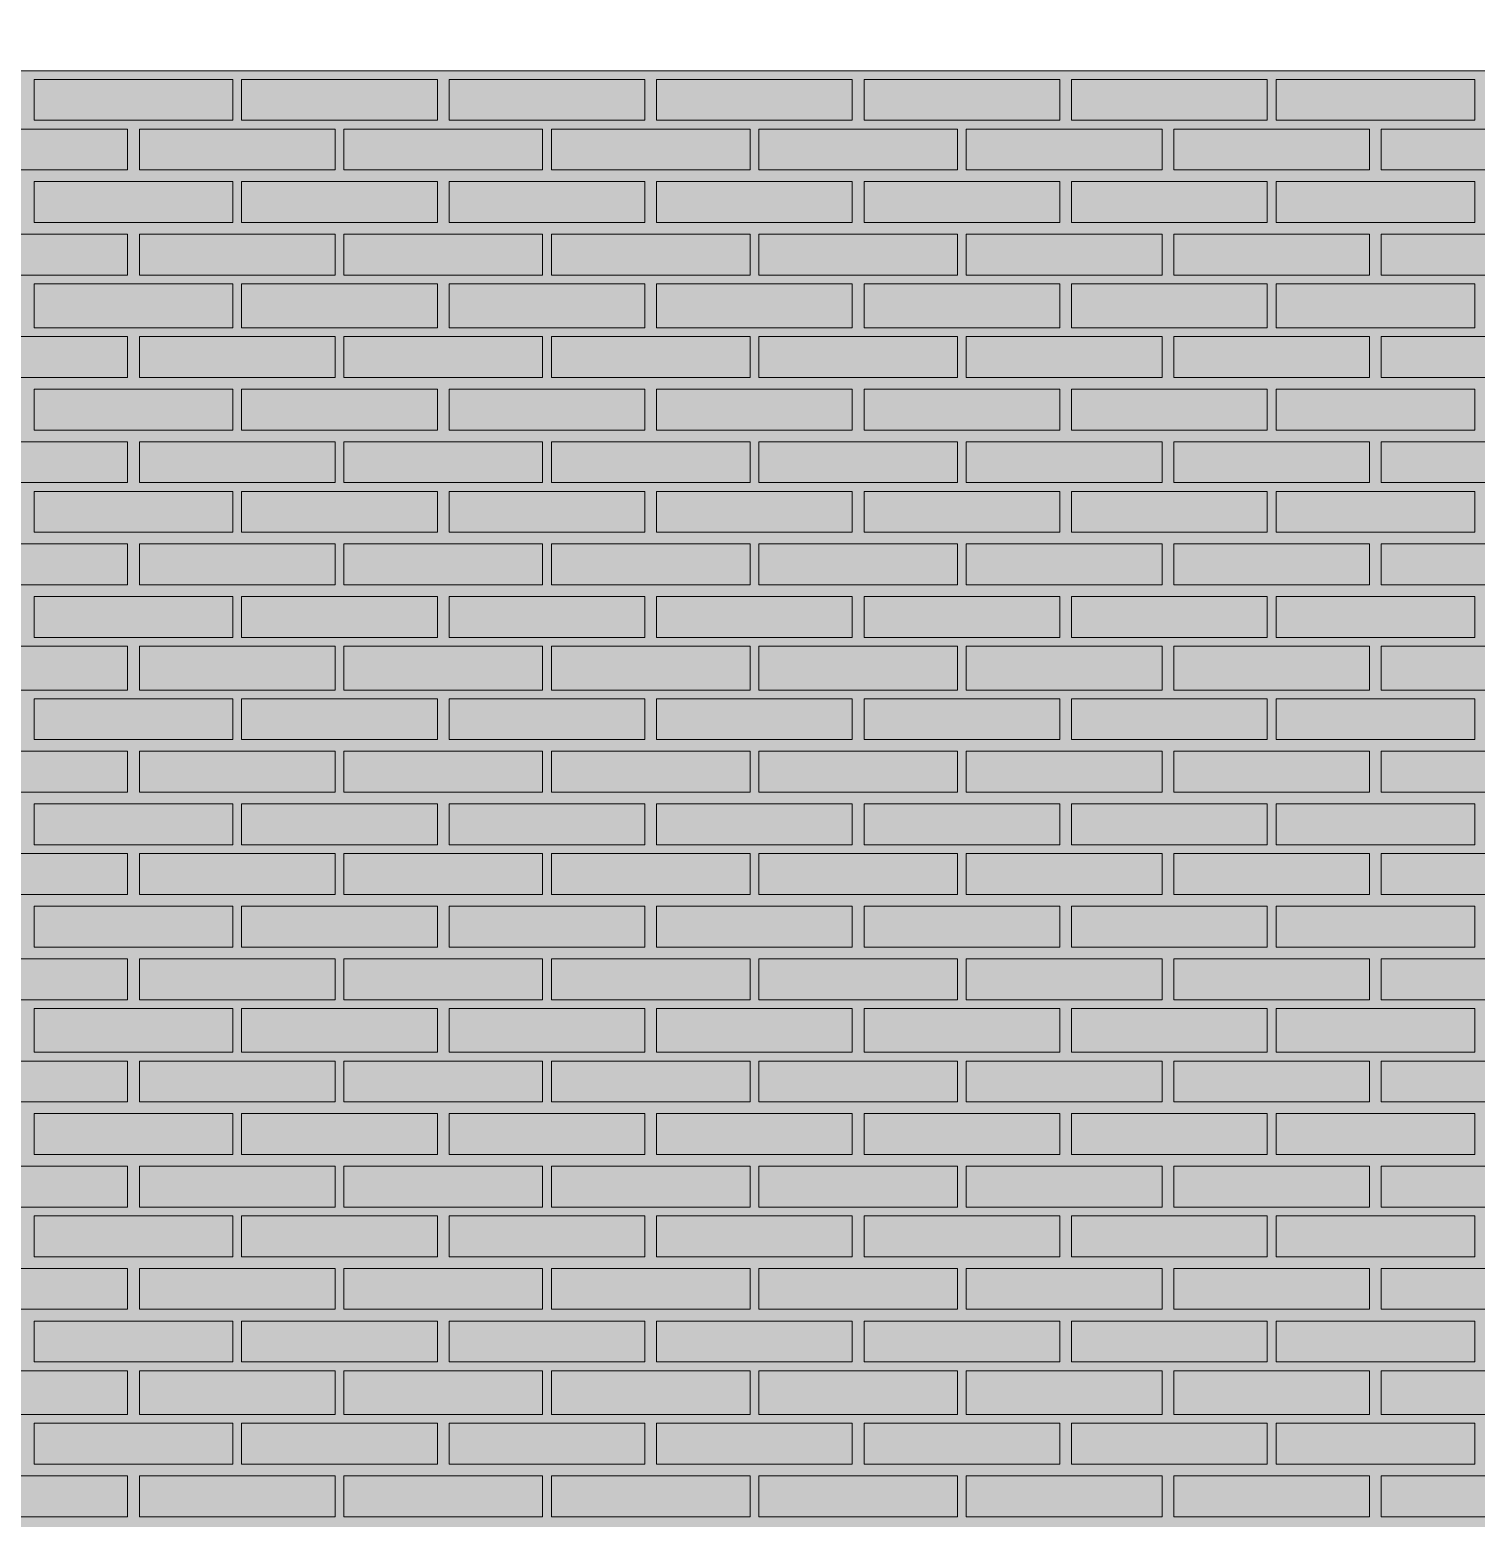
# Model space of a CAD drawing. Header units: millimetres. Extents: x -28928 to 100580, y -22867 to 36490.
# Drawn here: x 2720 to 4815, y 27993 to 30148 of the extents above; entities that cross this region are included whole.
import ezdxf

# ---------------------------------------------------------------- set-up
doc = ezdxf.new("R2010")
doc.units = ezdxf.units.MM
doc.layers.add('PDF _Геометрия', color=7, linetype='Continuous', true_color=0x8f8e8d)
doc.layers.add('PDF _Сплошная заливка', color=7, linetype='Continuous', true_color=0xffffff)

msp = doc.modelspace()

# ---------------------------------------------------------------- hatches: boundary and pattern name
at = {"layer": 'PDF _Сплошная заливка', "true_color": 0xdcd6cf, "transparency": 33554559}
msp.add_hatch(color=254, dxfattribs=at).paths.add_polyline_path([(-18676.6, 16343.4), (-18676.6, 19592.6), (-17276.3, 19592.6), (-17276.3, 16343.4), (19112.6, 16343.4), (19112.6, 30089.1), (-21853.9, 30089.1), (-21853.9, 16343.4), (-21375.9, 16343.4), (-21375.9, 19592.6), (-19277.4, 19592.6), (-19277.4, 16343.4)])

# ---------------------------------------------------------------- linework, layer by layer
at = {"layer": 'PDF _Геометрия', "color": 7, "lineweight": 9}
msp.add_lwpolyline([(82320.3, 30089.1), (82320.3, 30207.6), (82320.3, 30089.1), (-21934.3, 30089.1), (-21934.3, 30207.6), (82320.3, 30207.6)], dxfattribs=at)
at = {"layer": 'PDF _Геометрия', "lineweight": 9}
for points in [[(3014.5, 30076.4), (3014.5, 30017.2), (2726.8, 30017.2), (2726.8, 30076.4)], [(3310.7, 30076.4), (3310.7, 30017.2), (3027.2, 30017.2), (3027.2, 30076.4)], [(3611.1, 30076.4), (3611.1, 30017.2), (3327.6, 30017.2), (3327.6, 30076.4)], [(3911.4, 30076.4), (3911.4, 30017.2), (3628, 30017.2), (3628, 30076.4)], [(4211.8, 30076.4), (4211.8, 30017.2), (3928.4, 30017.2), (3928.4, 30076.4)], [(4512.2, 30076.4), (4512.2, 30017.2), (4228.7, 30017.2), (4228.7, 30076.4)], [(4812.6, 30076.4), (4812.6, 30017.2), (4524.9, 30017.2), (4524.9, 30076.4)], [(2862.2, 29945.3), (2718.4, 29945.3), (2578.7, 29945.3), (2578.7, 30004.5), (2718.4, 30004.5), (2862.2, 30004.5)], [(3162.6, 29945.3), (3018.7, 29945.3), (2879.1, 29945.3), (2879.1, 30004.5), (3018.7, 30004.5), (3162.6, 30004.5)], [(3463, 29945.3), (3319.1, 29945.3), (3175.3, 29945.3), (3175.3, 30004.5), (3319.1, 30004.5), (3463, 30004.5)], [(3763.4, 29945.3), (3619.5, 29945.3), (3475.7, 29945.3), (3475.7, 30004.5), (3619.5, 30004.5), (3763.4, 30004.5)], [(4063.7, 29945.3), (3919.9, 29945.3), (3776.1, 29945.3), (3776.1, 30004.5), (3919.9, 30004.5), (4063.7, 30004.5)], [(4359.9, 29945.3), (4220.3, 29945.3), (4076.4, 29945.3), (4076.4, 30004.5), (4220.3, 30004.5), (4359.9, 30004.5)], [(4660.3, 29945.3), (4520.7, 29945.3), (4376.8, 29945.3), (4376.8, 30004.5), (4520.7, 30004.5), (4660.3, 30004.5)], [(4960.7, 29945.3), (4816.8, 29945.3), (4677.2, 29945.3), (4677.2, 30004.5), (4816.8, 30004.5), (4960.7, 30004.5)], [(3014.5, 29928.4), (3014.5, 29869.1), (2726.8, 29869.1), (2726.8, 29928.4)], [(3310.7, 29928.4), (3310.7, 29869.1), (3027.2, 29869.1), (3027.2, 29928.4)], [(3611.1, 29928.4), (3611.1, 29869.1), (3327.6, 29869.1), (3327.6, 29928.4)], [(3911.4, 29928.4), (3911.4, 29869.1), (3628, 29869.1), (3628, 29928.4)], [(4211.8, 29928.4), (4211.8, 29869.1), (3928.4, 29869.1), (3928.4, 29928.4)], [(4512.2, 29928.4), (4512.2, 29869.1), (4228.7, 29869.1), (4228.7, 29928.4)], [(4812.6, 29928.4), (4812.6, 29869.1), (4524.9, 29869.1), (4524.9, 29928.4)], [(2862.2, 29793), (2718.4, 29793), (2578.7, 29793), (2578.7, 29852.2), (2718.4, 29852.2), (2862.2, 29852.2)], [(3162.6, 29793), (3018.7, 29793), (2879.1, 29793), (2879.1, 29852.2), (3018.7, 29852.2), (3162.6, 29852.2)], [(3463, 29793), (3319.1, 29793), (3175.3, 29793), (3175.3, 29852.2), (3319.1, 29852.2), (3463, 29852.2)], [(3763.4, 29793), (3619.5, 29793), (3475.7, 29793), (3475.7, 29852.2), (3619.5, 29852.2), (3763.4, 29852.2)], [(4063.7, 29793), (3919.9, 29793), (3776.1, 29793), (3776.1, 29852.2), (3919.9, 29852.2), (4063.7, 29852.2)], [(4359.9, 29793), (4220.3, 29793), (4076.4, 29793), (4076.4, 29852.2), (4220.3, 29852.2), (4359.9, 29852.2)], [(4660.3, 29793), (4520.7, 29793), (4376.8, 29793), (4376.8, 29852.2), (4520.7, 29852.2), (4660.3, 29852.2)], [(4960.7, 29793), (4816.8, 29793), (4677.2, 29793), (4677.2, 29852.2), (4816.8, 29852.2), (4960.7, 29852.2)], [(3014.5, 29780.3), (3014.5, 29716.8), (2726.8, 29716.8), (2726.8, 29780.3)], [(3310.7, 29780.3), (3310.7, 29716.8), (3027.2, 29716.8), (3027.2, 29780.3)], [(3611.1, 29780.3), (3611.1, 29716.8), (3327.6, 29716.8), (3327.6, 29780.3)], [(3911.4, 29780.3), (3911.4, 29716.8), (3628, 29716.8), (3628, 29780.3)], [(4211.8, 29780.3), (4211.8, 29716.8), (3928.4, 29716.8), (3928.4, 29780.3)], [(4512.2, 29780.3), (4512.2, 29716.8), (4228.7, 29716.8), (4228.7, 29780.3)], [(4812.6, 29780.3), (4812.6, 29716.8), (4524.9, 29716.8), (4524.9, 29780.3)], [(2862.2, 29644.9), (2718.4, 29644.9), (2578.7, 29644.9), (2578.7, 29704.1), (2718.4, 29704.1), (2862.2, 29704.1)], [(3162.6, 29644.9), (3018.7, 29644.9), (2879.1, 29644.9), (2879.1, 29704.1), (3018.7, 29704.1), (3162.6, 29704.1)], [(3463, 29644.9), (3319.1, 29644.9), (3175.3, 29644.9), (3175.3, 29704.1), (3319.1, 29704.1), (3463, 29704.1)], [(3763.4, 29644.9), (3619.5, 29644.9), (3475.7, 29644.9), (3475.7, 29704.1), (3619.5, 29704.1), (3763.4, 29704.1)], [(4063.7, 29644.9), (3919.9, 29644.9), (3776.1, 29644.9), (3776.1, 29704.1), (3919.9, 29704.1), (4063.7, 29704.1)], [(4359.9, 29644.9), (4220.3, 29644.9), (4076.4, 29644.9), (4076.4, 29704.1), (4220.3, 29704.1), (4359.9, 29704.1)], [(4660.3, 29644.9), (4520.7, 29644.9), (4376.8, 29644.9), (4376.8, 29704.1), (4520.7, 29704.1), (4660.3, 29704.1)], [(4960.7, 29644.9), (4816.8, 29644.9), (4677.2, 29644.9), (4677.2, 29704.1), (4816.8, 29704.1), (4960.7, 29704.1)], [(3014.5, 29628), (3014.5, 29568.7), (2726.8, 29568.7), (2726.8, 29628)], [(3310.7, 29628), (3310.7, 29568.7), (3027.2, 29568.7), (3027.2, 29628)], [(3611.1, 29628), (3611.1, 29568.7), (3327.6, 29568.7), (3327.6, 29628)], [(3911.4, 29628), (3911.4, 29568.7), (3628, 29568.7), (3628, 29628)], [(4211.8, 29628), (4211.8, 29568.7), (3928.4, 29568.7), (3928.4, 29628)], [(4512.2, 29628), (4512.2, 29568.7), (4228.7, 29568.7), (4228.7, 29628)], [(4812.6, 29628), (4812.6, 29568.7), (4524.9, 29568.7), (4524.9, 29628)], [(2862.2, 29492.6), (2718.4, 29492.6), (2578.7, 29492.6), (2578.7, 29551.8), (2718.4, 29551.8), (2862.2, 29551.8)], [(3162.6, 29492.6), (3018.7, 29492.6), (2879.1, 29492.6), (2879.1, 29551.8), (3018.7, 29551.8), (3162.6, 29551.8)], [(3463, 29492.6), (3319.1, 29492.6), (3175.3, 29492.6), (3175.3, 29551.8), (3319.1, 29551.8), (3463, 29551.8)], [(3763.4, 29492.6), (3619.5, 29492.6), (3475.7, 29492.6), (3475.7, 29551.8), (3619.5, 29551.8), (3763.4, 29551.8)], [(4063.7, 29492.6), (3919.9, 29492.6), (3776.1, 29492.6), (3776.1, 29551.8), (3919.9, 29551.8), (4063.7, 29551.8)], [(4359.9, 29492.6), (4220.3, 29492.6), (4076.4, 29492.6), (4076.4, 29551.8), (4220.3, 29551.8), (4359.9, 29551.8)], [(4660.3, 29492.6), (4520.7, 29492.6), (4376.8, 29492.6), (4376.8, 29551.8), (4520.7, 29551.8), (4660.3, 29551.8)], [(4960.7, 29492.6), (4816.8, 29492.6), (4677.2, 29492.6), (4677.2, 29551.8), (4816.8, 29551.8), (4960.7, 29551.8)], [(3014.5, 29479.9), (3014.5, 29420.7), (2726.8, 29420.7), (2726.8, 29479.9)], [(3310.7, 29479.9), (3310.7, 29420.7), (3027.2, 29420.7), (3027.2, 29479.9)], [(3611.1, 29479.9), (3611.1, 29420.7), (3327.6, 29420.7), (3327.6, 29479.9)], [(3911.4, 29479.9), (3911.4, 29420.7), (3628, 29420.7), (3628, 29479.9)], [(4211.8, 29479.9), (4211.8, 29420.7), (3928.4, 29420.7), (3928.4, 29479.9)], [(4512.2, 29479.9), (4512.2, 29420.7), (4228.7, 29420.7), (4228.7, 29479.9)], [(4812.6, 29479.9), (4812.6, 29420.7), (4524.9, 29420.7), (4524.9, 29479.9)], [(2862.2, 29344.5), (2718.4, 29344.5), (2578.7, 29344.5), (2578.7, 29403.7), (2718.4, 29403.7), (2862.2, 29403.7)], [(3162.6, 29344.5), (3018.7, 29344.5), (2879.1, 29344.5), (2879.1, 29403.7), (3018.7, 29403.7), (3162.6, 29403.7)], [(3463, 29344.5), (3319.1, 29344.5), (3175.3, 29344.5), (3175.3, 29403.7), (3319.1, 29403.7), (3463, 29403.7)], [(3763.4, 29344.5), (3619.5, 29344.5), (3475.7, 29344.5), (3475.7, 29403.7), (3619.5, 29403.7), (3763.4, 29403.7)], [(4063.7, 29344.5), (3919.9, 29344.5), (3776.1, 29344.5), (3776.1, 29403.7), (3919.9, 29403.7), (4063.7, 29403.7)], [(4359.9, 29344.5), (4220.3, 29344.5), (4076.4, 29344.5), (4076.4, 29403.7), (4220.3, 29403.7), (4359.9, 29403.7)], [(4660.3, 29344.5), (4520.7, 29344.5), (4376.8, 29344.5), (4376.8, 29403.7), (4520.7, 29403.7), (4660.3, 29403.7)], [(4960.7, 29344.5), (4816.8, 29344.5), (4677.2, 29344.5), (4677.2, 29403.7), (4816.8, 29403.7), (4960.7, 29403.7)], [(3014.5, 29327.6), (3014.5, 29268.4), (2726.8, 29268.4), (2726.8, 29327.6)], [(3310.7, 29327.6), (3310.7, 29268.4), (3027.2, 29268.4), (3027.2, 29327.6)], [(3611.1, 29327.6), (3611.1, 29268.4), (3327.6, 29268.4), (3327.6, 29327.6)], [(3911.4, 29327.6), (3911.4, 29268.4), (3628, 29268.4), (3628, 29327.6)], [(4211.8, 29327.6), (4211.8, 29268.4), (3928.4, 29268.4), (3928.4, 29327.6)], [(4512.2, 29327.6), (4512.2, 29268.4), (4228.7, 29268.4), (4228.7, 29327.6)], [(4812.6, 29327.6), (4812.6, 29268.4), (4524.9, 29268.4), (4524.9, 29327.6)], [(2862.2, 29192.2), (2718.4, 29192.2), (2578.7, 29192.2), (2578.7, 29255.7), (2718.4, 29255.7), (2862.2, 29255.7)], [(3162.6, 29192.2), (3018.7, 29192.2), (2879.1, 29192.2), (2879.1, 29255.7), (3018.7, 29255.7), (3162.6, 29255.7)], [(3463, 29192.2), (3319.1, 29192.2), (3175.3, 29192.2), (3175.3, 29255.7), (3319.1, 29255.7), (3463, 29255.7)], [(3763.4, 29192.2), (3619.5, 29192.2), (3475.7, 29192.2), (3475.7, 29255.7), (3619.5, 29255.7), (3763.4, 29255.7)], [(4063.7, 29192.2), (3919.9, 29192.2), (3776.1, 29192.2), (3776.1, 29255.7), (3919.9, 29255.7), (4063.7, 29255.7)], [(4359.9, 29192.2), (4220.3, 29192.2), (4076.4, 29192.2), (4076.4, 29255.7), (4220.3, 29255.7), (4359.9, 29255.7)], [(4660.3, 29192.2), (4520.7, 29192.2), (4376.8, 29192.2), (4376.8, 29255.7), (4520.7, 29255.7), (4660.3, 29255.7)], [(4960.7, 29192.2), (4816.8, 29192.2), (4677.2, 29192.2), (4677.2, 29255.7), (4816.8, 29255.7), (4960.7, 29255.7)], [(3014.5, 29179.5), (3014.5, 29120.3), (2726.8, 29120.3), (2726.8, 29179.5)], [(3310.7, 29179.5), (3310.7, 29120.3), (3027.2, 29120.3), (3027.2, 29179.5)], [(3611.1, 29179.5), (3611.1, 29120.3), (3327.6, 29120.3), (3327.6, 29179.5)], [(3911.4, 29179.5), (3911.4, 29120.3), (3628, 29120.3), (3628, 29179.5)], [(4211.8, 29179.5), (4211.8, 29120.3), (3928.4, 29120.3), (3928.4, 29179.5)], [(4512.2, 29179.5), (4512.2, 29120.3), (4228.7, 29120.3), (4228.7, 29179.5)], [(4812.6, 29179.5), (4812.6, 29120.3), (4524.9, 29120.3), (4524.9, 29179.5)], [(2862.2, 29044.1), (2718.4, 29044.1), (2578.7, 29044.1), (2578.7, 29103.4), (2718.4, 29103.4), (2862.2, 29103.4)], [(3162.6, 29044.1), (3018.7, 29044.1), (2879.1, 29044.1), (2879.1, 29103.4), (3018.7, 29103.4), (3162.6, 29103.4)], [(3463, 29044.1), (3319.1, 29044.1), (3175.3, 29044.1), (3175.3, 29103.4), (3319.1, 29103.4), (3463, 29103.4)], [(3763.4, 29044.1), (3619.5, 29044.1), (3475.7, 29044.1), (3475.7, 29103.4), (3619.5, 29103.4), (3763.4, 29103.4)], [(4063.7, 29044.1), (3919.9, 29044.1), (3776.1, 29044.1), (3776.1, 29103.4), (3919.9, 29103.4), (4063.7, 29103.4)], [(4359.9, 29044.1), (4220.3, 29044.1), (4076.4, 29044.1), (4076.4, 29103.4), (4220.3, 29103.4), (4359.9, 29103.4)], [(4660.3, 29044.1), (4520.7, 29044.1), (4376.8, 29044.1), (4376.8, 29103.4), (4520.7, 29103.4), (4660.3, 29103.4)], [(4960.7, 29044.1), (4816.8, 29044.1), (4677.2, 29044.1), (4677.2, 29103.4), (4816.8, 29103.4), (4960.7, 29103.4)], [(3014.5, 29027.2), (3014.5, 28968), (2726.8, 28968), (2726.8, 29027.2)], [(3310.7, 29027.2), (3310.7, 28968), (3027.2, 28968), (3027.2, 29027.2)], [(3611.1, 29027.2), (3611.1, 28968), (3327.6, 28968), (3327.6, 29027.2)], [(3911.4, 29027.2), (3911.4, 28968), (3628, 28968), (3628, 29027.2)], [(4211.8, 29027.2), (4211.8, 28968), (3928.4, 28968), (3928.4, 29027.2)], [(4512.2, 29027.2), (4512.2, 28968), (4228.7, 28968), (4228.7, 29027.2)], [(4812.6, 29027.2), (4812.6, 28968), (4524.9, 28968), (4524.9, 29027.2)], [(2862.2, 28896), (2718.4, 28896), (2578.7, 28896), (2578.7, 28955.3), (2718.4, 28955.3), (2862.2, 28955.3)], [(3162.6, 28896), (3018.7, 28896), (2879.1, 28896), (2879.1, 28955.3), (3018.7, 28955.3), (3162.6, 28955.3)], [(3463, 28896), (3319.1, 28896), (3175.3, 28896), (3175.3, 28955.3), (3319.1, 28955.3), (3463, 28955.3)], [(3763.4, 28896), (3619.5, 28896), (3475.7, 28896), (3475.7, 28955.3), (3619.5, 28955.3), (3763.4, 28955.3)], [(4063.7, 28896), (3919.9, 28896), (3776.1, 28896), (3776.1, 28955.3), (3919.9, 28955.3), (4063.7, 28955.3)], [(4359.9, 28896), (4220.3, 28896), (4076.4, 28896), (4076.4, 28955.3), (4220.3, 28955.3), (4359.9, 28955.3)], [(4660.3, 28896), (4520.7, 28896), (4376.8, 28896), (4376.8, 28955.3), (4520.7, 28955.3), (4660.3, 28955.3)], [(4960.7, 28896), (4816.8, 28896), (4677.2, 28896), (4677.2, 28955.3), (4816.8, 28955.3), (4960.7, 28955.3)], [(3014.5, 28879.1), (3014.5, 28819.9), (2726.8, 28819.9), (2726.8, 28879.1)], [(3310.7, 28879.1), (3310.7, 28819.9), (3027.2, 28819.9), (3027.2, 28879.1)], [(3611.1, 28879.1), (3611.1, 28819.9), (3327.6, 28819.9), (3327.6, 28879.1)], [(3911.4, 28879.1), (3911.4, 28819.9), (3628, 28819.9), (3628, 28879.1)], [(4211.8, 28879.1), (4211.8, 28819.9), (3928.4, 28819.9), (3928.4, 28879.1)], [(4512.2, 28879.1), (4512.2, 28819.9), (4228.7, 28819.9), (4228.7, 28879.1)], [(4812.6, 28879.1), (4812.6, 28819.9), (4524.9, 28819.9), (4524.9, 28879.1)], [(2862.2, 28743.7), (2718.4, 28743.7), (2578.7, 28743.7), (2578.7, 28803), (2718.4, 28803), (2862.2, 28803)], [(3162.6, 28743.7), (3018.7, 28743.7), (2879.1, 28743.7), (2879.1, 28803), (3018.7, 28803), (3162.6, 28803)], [(3463, 28743.7), (3319.1, 28743.7), (3175.3, 28743.7), (3175.3, 28803), (3319.1, 28803), (3463, 28803)], [(3763.4, 28743.7), (3619.5, 28743.7), (3475.7, 28743.7), (3475.7, 28803), (3619.5, 28803), (3763.4, 28803)], [(4063.7, 28743.7), (3919.9, 28743.7), (3776.1, 28743.7), (3776.1, 28803), (3919.9, 28803), (4063.7, 28803)], [(4359.9, 28743.7), (4220.3, 28743.7), (4076.4, 28743.7), (4076.4, 28803), (4220.3, 28803), (4359.9, 28803)], [(4660.3, 28743.7), (4520.7, 28743.7), (4376.8, 28743.7), (4376.8, 28803), (4520.7, 28803), (4660.3, 28803)], [(4960.7, 28743.7), (4816.8, 28743.7), (4677.2, 28743.7), (4677.2, 28803), (4816.8, 28803), (4960.7, 28803)], [(3014.5, 28731), (3014.5, 28667.6), (2726.8, 28667.6), (2726.8, 28731)], [(3310.7, 28731), (3310.7, 28667.6), (3027.2, 28667.6), (3027.2, 28731)], [(3611.1, 28731), (3611.1, 28667.6), (3327.6, 28667.6), (3327.6, 28731)], [(3911.4, 28731), (3911.4, 28667.6), (3628, 28667.6), (3628, 28731)], [(4211.8, 28731), (4211.8, 28667.6), (3928.4, 28667.6), (3928.4, 28731)], [(4512.2, 28731), (4512.2, 28667.6), (4228.7, 28667.6), (4228.7, 28731)], [(4812.6, 28731), (4812.6, 28667.6), (4524.9, 28667.6), (4524.9, 28731)], [(2862.2, 28595.7), (2718.4, 28595.7), (2578.7, 28595.7), (2578.7, 28654.9), (2718.4, 28654.9), (2862.2, 28654.9)], [(3162.6, 28595.7), (3018.7, 28595.7), (2879.1, 28595.7), (2879.1, 28654.9), (3018.7, 28654.9), (3162.6, 28654.9)], [(3463, 28595.7), (3319.1, 28595.7), (3175.3, 28595.7), (3175.3, 28654.9), (3319.1, 28654.9), (3463, 28654.9)], [(3763.4, 28595.7), (3619.5, 28595.7), (3475.7, 28595.7), (3475.7, 28654.9), (3619.5, 28654.9), (3763.4, 28654.9)], [(4063.7, 28595.7), (3919.9, 28595.7), (3776.1, 28595.7), (3776.1, 28654.9), (3919.9, 28654.9), (4063.7, 28654.9)], [(4359.9, 28595.7), (4220.3, 28595.7), (4076.4, 28595.7), (4076.4, 28654.9), (4220.3, 28654.9), (4359.9, 28654.9)], [(4660.3, 28595.7), (4520.7, 28595.7), (4376.8, 28595.7), (4376.8, 28654.9), (4520.7, 28654.9), (4660.3, 28654.9)], [(4960.7, 28595.7), (4816.8, 28595.7), (4677.2, 28595.7), (4677.2, 28654.9), (4816.8, 28654.9), (4960.7, 28654.9)], [(3014.5, 28578.7), (3014.5, 28519.5), (2726.8, 28519.5), (2726.8, 28578.7)], [(3310.7, 28578.7), (3310.7, 28519.5), (3027.2, 28519.5), (3027.2, 28578.7)], [(3611.1, 28578.7), (3611.1, 28519.5), (3327.6, 28519.5), (3327.6, 28578.7)], [(3911.4, 28578.7), (3911.4, 28519.5), (3628, 28519.5), (3628, 28578.7)], [(4211.8, 28578.7), (4211.8, 28519.5), (3928.4, 28519.5), (3928.4, 28578.7)], [(4512.2, 28578.7), (4512.2, 28519.5), (4228.7, 28519.5), (4228.7, 28578.7)], [(4812.6, 28578.7), (4812.6, 28519.5), (4524.9, 28519.5), (4524.9, 28578.7)], [(2862.2, 28443.4), (2718.4, 28443.4), (2578.7, 28443.4), (2578.7, 28502.6), (2718.4, 28502.6), (2862.2, 28502.6)], [(3162.6, 28443.4), (3018.7, 28443.4), (2879.1, 28443.4), (2879.1, 28502.6), (3018.7, 28502.6), (3162.6, 28502.6)], [(3463, 28443.4), (3319.1, 28443.4), (3175.3, 28443.4), (3175.3, 28502.6), (3319.1, 28502.6), (3463, 28502.6)], [(3763.4, 28443.4), (3619.5, 28443.4), (3475.7, 28443.4), (3475.7, 28502.6), (3619.5, 28502.6), (3763.4, 28502.6)], [(4063.7, 28443.4), (3919.9, 28443.4), (3776.1, 28443.4), (3776.1, 28502.6), (3919.9, 28502.6), (4063.7, 28502.6)], [(4359.9, 28443.4), (4220.3, 28443.4), (4076.4, 28443.4), (4076.4, 28502.6), (4220.3, 28502.6), (4359.9, 28502.6)], [(4660.3, 28443.4), (4520.7, 28443.4), (4376.8, 28443.4), (4376.8, 28502.6), (4520.7, 28502.6), (4660.3, 28502.6)], [(4960.7, 28443.4), (4816.8, 28443.4), (4677.2, 28443.4), (4677.2, 28502.6), (4816.8, 28502.6), (4960.7, 28502.6)], [(3014.5, 28430.7), (3014.5, 28371.4), (2726.8, 28371.4), (2726.8, 28430.7)], [(3310.7, 28430.7), (3310.7, 28371.4), (3027.2, 28371.4), (3027.2, 28430.7)], [(3611.1, 28430.7), (3611.1, 28371.4), (3327.6, 28371.4), (3327.6, 28430.7)], [(3911.4, 28430.7), (3911.4, 28371.4), (3628, 28371.4), (3628, 28430.7)], [(4211.8, 28430.7), (4211.8, 28371.4), (3928.4, 28371.4), (3928.4, 28430.7)], [(4512.2, 28430.7), (4512.2, 28371.4), (4228.7, 28371.4), (4228.7, 28430.7)], [(4812.6, 28430.7), (4812.6, 28371.4), (4524.9, 28371.4), (4524.9, 28430.7)], [(2862.2, 28295.3), (2718.4, 28295.3), (2578.7, 28295.3), (2578.7, 28354.5), (2718.4, 28354.5), (2862.2, 28354.5)], [(3162.6, 28295.3), (3018.7, 28295.3), (2879.1, 28295.3), (2879.1, 28354.5), (3018.7, 28354.5), (3162.6, 28354.5)], [(3463, 28295.3), (3319.1, 28295.3), (3175.3, 28295.3), (3175.3, 28354.5), (3319.1, 28354.5), (3463, 28354.5)], [(3763.4, 28295.3), (3619.5, 28295.3), (3475.7, 28295.3), (3475.7, 28354.5), (3619.5, 28354.5), (3763.4, 28354.5)], [(4063.7, 28295.3), (3919.9, 28295.3), (3776.1, 28295.3), (3776.1, 28354.5), (3919.9, 28354.5), (4063.7, 28354.5)], [(4359.9, 28295.3), (4220.3, 28295.3), (4076.4, 28295.3), (4076.4, 28354.5), (4220.3, 28354.5), (4359.9, 28354.5)], [(4660.3, 28295.3), (4520.7, 28295.3), (4376.8, 28295.3), (4376.8, 28354.5), (4520.7, 28354.5), (4660.3, 28354.5)], [(4960.7, 28295.3), (4816.8, 28295.3), (4677.2, 28295.3), (4677.2, 28354.5), (4816.8, 28354.5), (4960.7, 28354.5)], [(3014.5, 28278.4), (3014.5, 28219.1), (2726.8, 28219.1), (2726.8, 28278.4)], [(3310.7, 28278.4), (3310.7, 28219.1), (3027.2, 28219.1), (3027.2, 28278.4)], [(3611.1, 28278.4), (3611.1, 28219.1), (3327.6, 28219.1), (3327.6, 28278.4)], [(3911.4, 28278.4), (3911.4, 28219.1), (3628, 28219.1), (3628, 28278.4)], [(4211.8, 28278.4), (4211.8, 28219.1), (3928.4, 28219.1), (3928.4, 28278.4)], [(4512.2, 28278.4), (4512.2, 28219.1), (4228.7, 28219.1), (4228.7, 28278.4)], [(4812.6, 28278.4), (4812.6, 28219.1), (4524.9, 28219.1), (4524.9, 28278.4)], [(2862.2, 28143), (2718.4, 28143), (2578.7, 28143), (2578.7, 28206.4), (2718.4, 28206.4), (2862.2, 28206.4)], [(3162.6, 28143), (3018.7, 28143), (2879.1, 28143), (2879.1, 28206.4), (3018.7, 28206.4), (3162.6, 28206.4)], [(3463, 28143), (3319.1, 28143), (3175.3, 28143), (3175.3, 28206.4), (3319.1, 28206.4), (3463, 28206.4)], [(3763.4, 28143), (3619.5, 28143), (3475.7, 28143), (3475.7, 28206.4), (3619.5, 28206.4), (3763.4, 28206.4)], [(4063.7, 28143), (3919.9, 28143), (3776.1, 28143), (3776.1, 28206.4), (3919.9, 28206.4), (4063.7, 28206.4)], [(4359.9, 28143), (4220.3, 28143), (4076.4, 28143), (4076.4, 28206.4), (4220.3, 28206.4), (4359.9, 28206.4)], [(4660.3, 28143), (4520.7, 28143), (4376.8, 28143), (4376.8, 28206.4), (4520.7, 28206.4), (4660.3, 28206.4)], [(4960.7, 28143), (4816.8, 28143), (4677.2, 28143), (4677.2, 28206.4), (4816.8, 28206.4), (4960.7, 28206.4)], [(3014.5, 28130.3), (3014.5, 28071), (2726.8, 28071), (2726.8, 28130.3)], [(3310.7, 28130.3), (3310.7, 28071), (3027.2, 28071), (3027.2, 28130.3)], [(3611.1, 28130.3), (3611.1, 28071), (3327.6, 28071), (3327.6, 28130.3)], [(3911.4, 28130.3), (3911.4, 28071), (3628, 28071), (3628, 28130.3)], [(4211.8, 28130.3), (4211.8, 28071), (3928.4, 28071), (3928.4, 28130.3)], [(4512.2, 28130.3), (4512.2, 28071), (4228.7, 28071), (4228.7, 28130.3)], [(4812.6, 28130.3), (4812.6, 28071), (4524.9, 28071), (4524.9, 28130.3)], [(2862.2, 27994.9), (2718.4, 27994.9), (2578.7, 27994.9), (2578.7, 28054.1), (2718.4, 28054.1), (2862.2, 28054.1)], [(3162.6, 27994.9), (3018.7, 27994.9), (2879.1, 27994.9), (2879.1, 28054.1), (3018.7, 28054.1), (3162.6, 28054.1)], [(3463, 27994.9), (3319.1, 27994.9), (3175.3, 27994.9), (3175.3, 28054.1), (3319.1, 28054.1), (3463, 28054.1)], [(3763.4, 27994.9), (3619.5, 27994.9), (3475.7, 27994.9), (3475.7, 28054.1), (3619.5, 28054.1), (3763.4, 28054.1)], [(4063.7, 27994.9), (3919.9, 27994.9), (3776.1, 27994.9), (3776.1, 28054.1), (3919.9, 28054.1), (4063.7, 28054.1)], [(4359.9, 27994.9), (4220.3, 27994.9), (4076.4, 27994.9), (4076.4, 28054.1), (4220.3, 28054.1), (4359.9, 28054.1)], [(4660.3, 27994.9), (4520.7, 27994.9), (4376.8, 27994.9), (4376.8, 28054.1), (4520.7, 28054.1), (4660.3, 28054.1)], [(4960.7, 27994.9), (4816.8, 27994.9), (4677.2, 27994.9), (4677.2, 28054.1), (4816.8, 28054.1), (4960.7, 28054.1)]]:
    msp.add_lwpolyline(points, close=True, dxfattribs=at)

doc.saveas('drawing.dxf')
